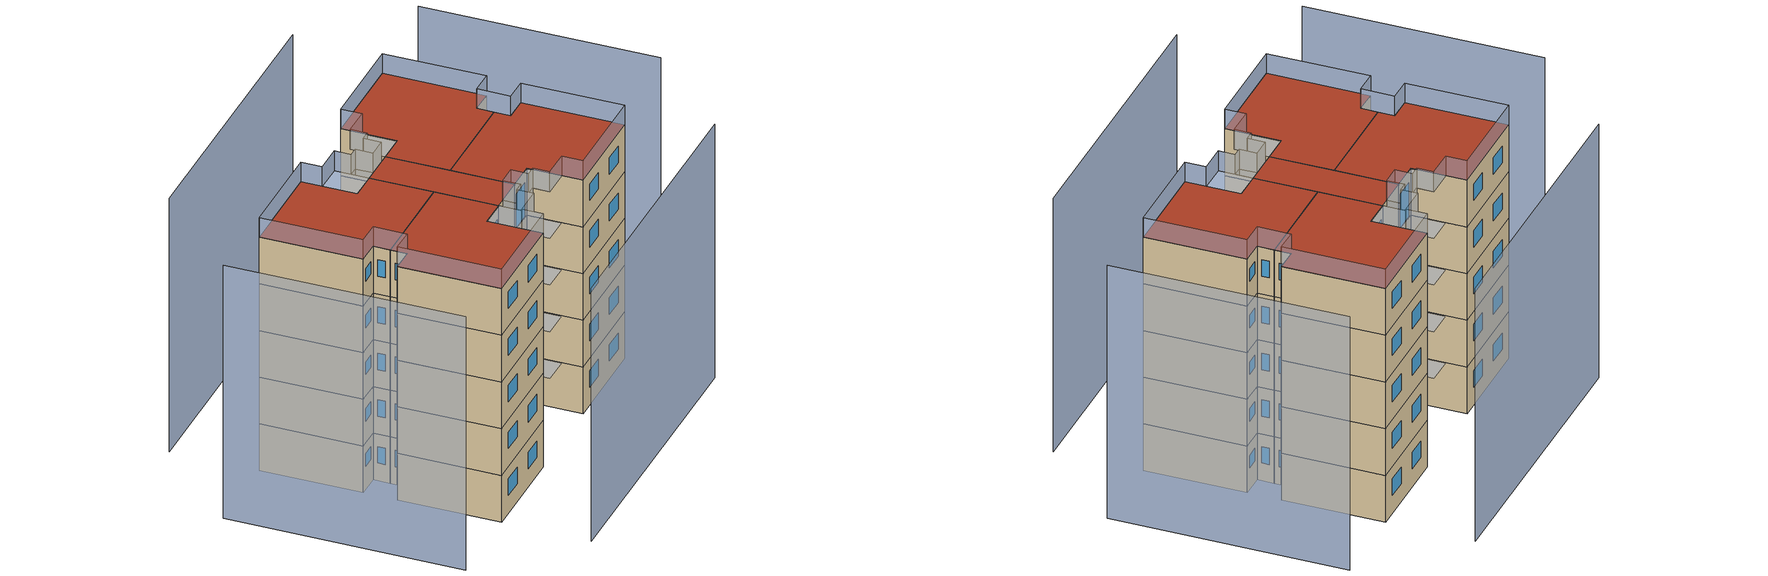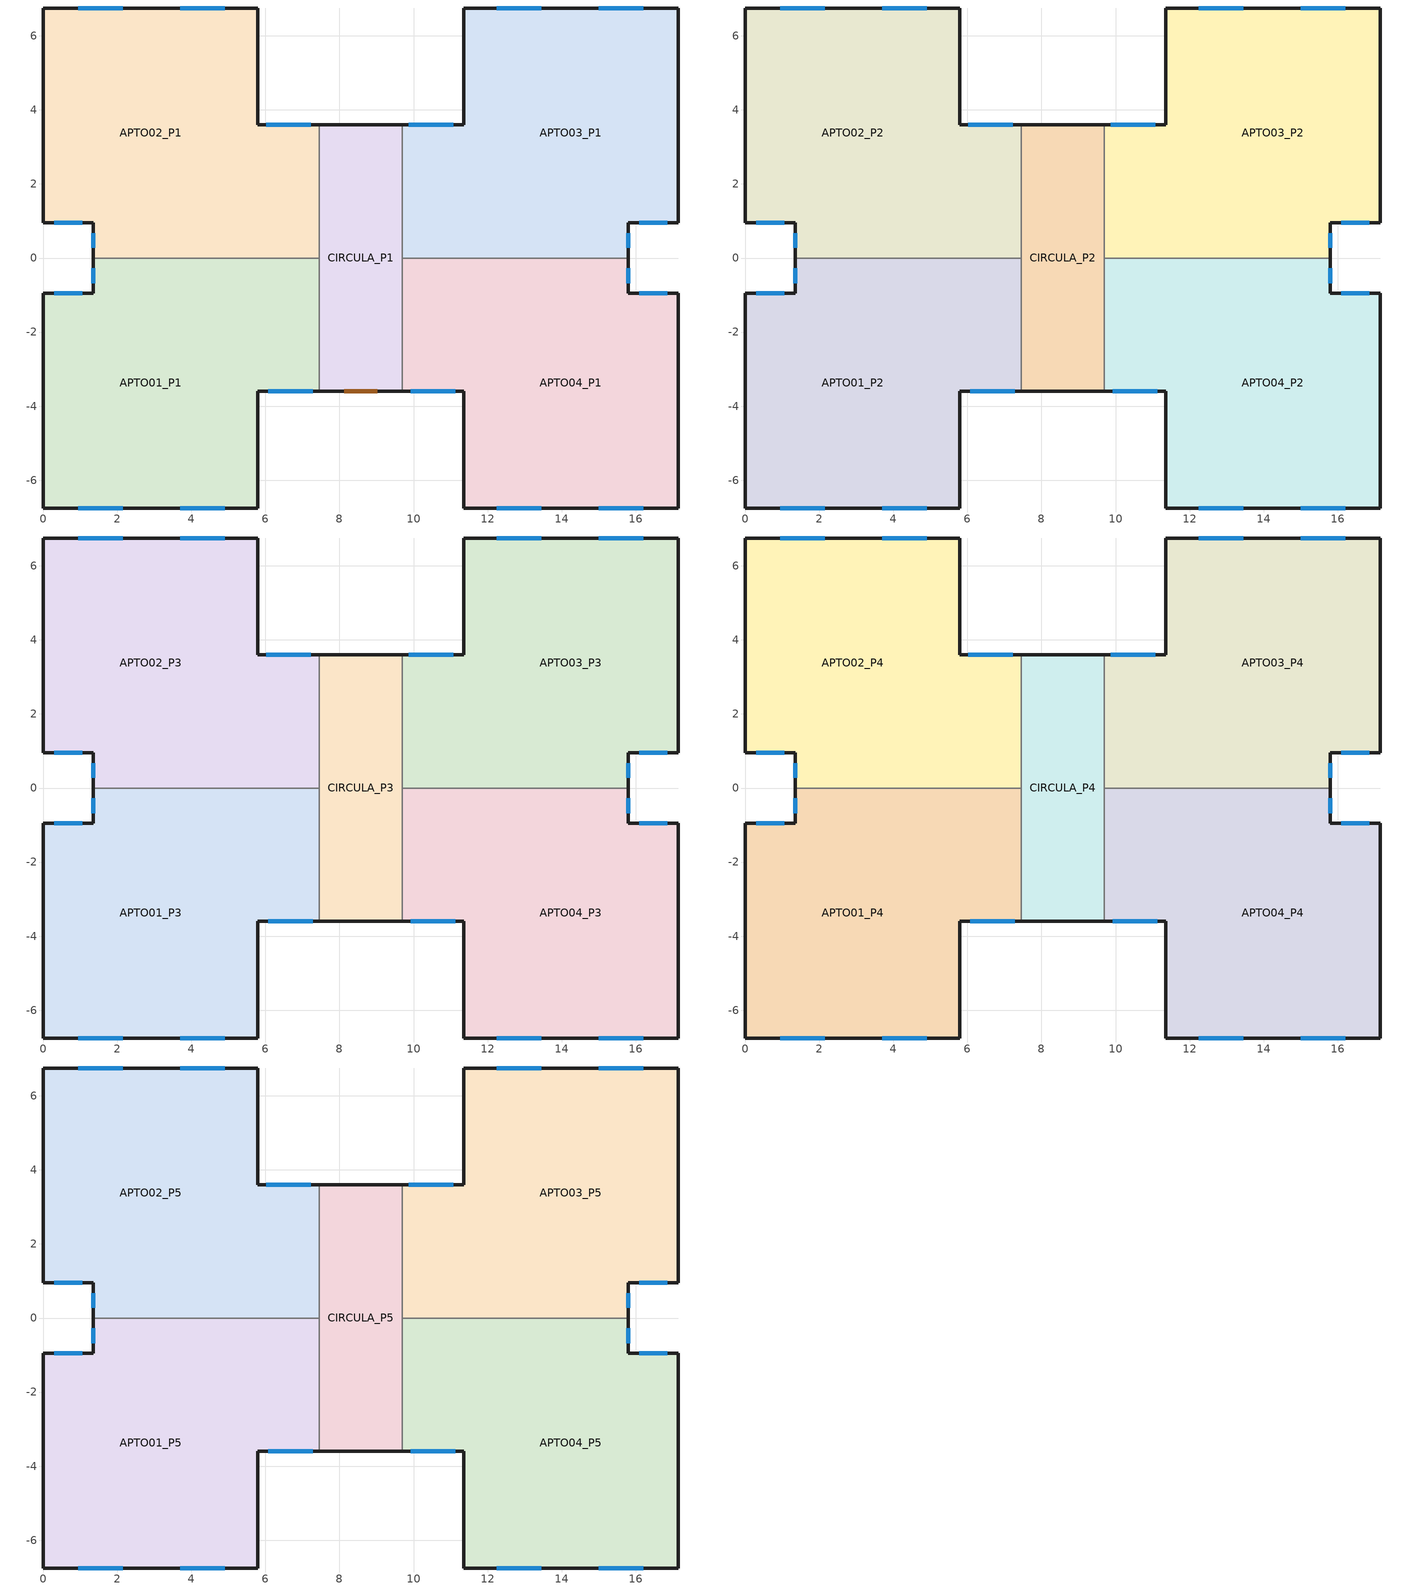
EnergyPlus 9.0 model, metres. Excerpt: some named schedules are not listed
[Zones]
APTO02_P1
 floor ground (Exterior Floor): 5.8,6.75 5.8,3.6 7.45,3.6 7.45,0 1.35,0 1.35,0.95 0,0.95 0,6.75 z0
 wall outside (Exterior Wall West): 0,6.75 0,0.95 / 1.35,0.95 1.35,0 z0:2.85
 wall outside (Exterior Wall South): 0,0.95 1.35,0.95 z0:2.85
 wall outside (Exterior Wall East): 5.8,3.6 5.8,6.75 z0:2.85
 wall outside (Exterior Wall North): 7.45,3.6 5.8,3.6 / 5.8,6.75 0,6.75 z0:2.85
 wall to CIRCULA_P1 (Interior Wall): 7.45,0 7.45,3.6 z0:2.85
 wall to APTO01_P1 (Interior Wall): 1.35,0 7.45,0 z0:2.85
 window (Exterior Window): 2.15,6.75 0.95,6.75 / 4.9,6.75 3.7,6.75 / 1.35,0.68 1.35,0.28 z1.1:2.1; 7.22,3.6 6.03,3.6 z0.05:2.1; 0.3,0.95 1.05,0.95 z1.45:2.2
APTO01_P1
 floor ground (Exterior Floor): 7.45,0 7.45,-3.6 5.8,-3.6 5.8,-6.75 0,-6.75 0,-0.95 1.35,-0.95 1.35,0 z0
 wall outside (Exterior Wall West): 1.35,0 1.35,-0.95 / 0,-0.95 0,-6.75 z0:2.85
 wall outside (Exterior Wall North): 1.35,-0.95 0,-0.95 z0:2.85
 wall outside (Exterior Wall South): 0,-6.75 5.8,-6.75 / 5.8,-3.6 7.45,-3.6 z0:2.85
 wall outside (Exterior Wall East): 5.8,-6.75 5.8,-3.6 z0:2.85
 wall to CIRCULA_P1 (Interior Wall): 7.45,-3.6 7.45,0 z0:2.85
 window (Exterior Window): 0.95,-6.75 2.15,-6.75 / 3.7,-6.75 4.9,-6.75 / 1.35,-0.28 1.35,-0.68 z1.1:2.1; 6.08,-3.6 7.28,-3.6 z0.05:2.1; 1.05,-0.95 0.3,-0.95 z1.35:2.1
APTO03_P1
 floor ground (Exterior Floor): 17.15,6.75 17.15,0.95 15.8,0.95 15.8,0 9.7,0 9.7,3.6 11.35,3.6 11.35,6.75 z0
 wall outside (Exterior Wall North): 11.35,3.6 9.7,3.6 / 17.15,6.75 11.35,6.75 z0:2.85
 wall outside (Exterior Wall West): 11.35,6.75 11.35,3.6 z0:2.85
 wall outside (Exterior Wall East): 17.15,0.95 17.15,6.75 / 15.8,0 15.8,0.95 z0:2.85
 wall outside (Exterior Wall South): 15.8,0.95 17.15,0.95 z0:2.85
 wall to CIRCULA_P1 (Interior Wall): 9.7,3.6 9.7,0 z0:2.85
 wall to APTO04_P1 (Interior Wall): 9.7,0 15.8,0 z0:2.85
 window (Exterior Window): 16.2,6.75 15,6.75 / 13.45,6.75 12.25,6.75 / 15.8,0.28 15.8,0.68 z1.1:2.1; 11.07,3.6 9.88,3.6 z0.05:2.1; 16.1,0.95 16.85,0.95 z1.35:2.1
APTO04_P1
 floor ground (Exterior Floor): 15.8,0 15.8,-0.95 17.15,-0.95 17.15,-6.75 11.35,-6.75 11.35,-3.6 9.7,-3.6 9.7,0 z0
 wall outside (Exterior Wall East): 15.8,-0.95 15.8,0 / 17.15,-6.75 17.15,-0.95 z0:2.85
 wall outside (Exterior Wall North): 17.15,-0.95 15.8,-0.95 z0:2.85
 wall outside (Exterior Wall South): 11.35,-6.75 17.15,-6.75 / 9.7,-3.6 11.35,-3.6 z0:2.85
 wall outside (Exterior Wall West): 11.35,-3.6 11.35,-6.75 z0:2.85
 wall to CIRCULA_P1 (Interior Wall): 9.7,0 9.7,-3.6 z0:2.85
 window (Exterior Window): 15,-6.75 16.2,-6.75 / 12.25,-6.75 13.45,-6.75 / 15.8,-0.68 15.8,-0.28 z1.1:2.1; 9.93,-3.6 11.12,-3.6 z0.05:2.1; 16.85,-0.95 16.1,-0.95 z1.35:2.1
CIRCULA_P1
 floor ground (Exterior Floor): 9.7,3.6 9.7,-3.6 7.45,-3.6 7.45,3.6 z0
 wall outside (Exterior Wall South): 9.7,3.6 7.45,3.6 z0:2.85
 wall outside (Exterior Wall North): 7.45,-3.6 9.7,-3.6 z0:2.85
 door (Exterior Door): 8.12,-3.6 9.03,-3.6 z0:2.1
APTO03_P2
 floor to APTO03_P1 (Interior Floor): 17.15,6.75 17.15,0.95 15.8,0.95 15.8,0 9.7,0 9.7,3.6 11.35,3.6 11.35,6.75 z2.85
 wall outside (Exterior Wall North): 11.35,3.6 9.7,3.6 / 17.15,6.75 11.35,6.75 z2.85:5.7
 wall outside (Exterior Wall West): 11.35,6.75 11.35,3.6 z2.85:5.7
 wall outside (Exterior Wall East): 17.15,0.95 17.15,6.75 / 15.8,0 15.8,0.95 z2.85:5.7
 wall outside (Exterior Wall South): 15.8,0.95 17.15,0.95 z2.85:5.7
 wall to CIRCULA_P2 (Interior Wall): 9.7,3.6 9.7,0 z2.85:5.7
 wall to APTO04_P2 (Interior Wall): 9.7,0 15.8,0 z2.85:5.7
 window (Exterior Window): 11.07,3.6 9.88,3.6 z2.9:4.95; 13.45,6.75 12.25,6.75 / 16.2,6.75 15,6.75 / 15.8,0.28 15.8,0.68 z3.95:4.95; 16.1,0.95 16.85,0.95 z4.2:4.95
APTO04_P2
 floor to APTO04_P1 (Interior Floor): 15.8,0 15.8,-0.95 17.15,-0.95 17.15,-6.75 11.35,-6.75 11.35,-3.6 9.7,-3.6 9.7,0 z2.85
 wall outside (Exterior Wall East): 15.8,-0.95 15.8,0 / 17.15,-6.75 17.15,-0.95 z2.85:5.7
 wall outside (Exterior Wall North): 17.15,-0.95 15.8,-0.95 z2.85:5.7
 wall outside (Exterior Wall South): 11.35,-6.75 17.15,-6.75 / 9.7,-3.6 11.35,-3.6 z2.85:5.7
 wall outside (Exterior Wall West): 11.35,-3.6 11.35,-6.75 z2.85:5.7
 wall to CIRCULA_P2 (Interior Wall): 9.7,0 9.7,-3.6 z2.85:5.7
 window (Exterior Window): 9.93,-3.6 11.12,-3.6 z2.9:4.95; 12.25,-6.75 13.45,-6.75 / 15,-6.75 16.2,-6.75 / 15.8,-0.68 15.8,-0.28 z3.95:4.95; 16.85,-0.95 16.1,-0.95 z4.2:4.95
APTO02_P2
 floor to APTO02_P1 (Interior Floor): 5.8,6.75 5.8,3.6 7.45,3.6 7.45,0 1.35,0 1.35,0.95 0,0.95 0,6.75 z2.85
 wall outside (Exterior Wall North): 5.8,6.75 0,6.75 / 7.45,3.6 5.8,3.6 z2.85:5.7
 wall outside (Exterior Wall West): 1.35,0.95 1.35,0 / 0,6.75 0,0.95 z2.85:5.7
 wall outside (Exterior Wall East): 5.8,3.6 5.8,6.75 z2.85:5.7
 wall outside (Exterior Wall South): 0,0.95 1.35,0.95 z2.85:5.7
 wall to APTO01_P2 (Interior Wall): 1.35,0 7.45,0 z2.85:5.7
 wall to CIRCULA_P2 (Interior Wall): 7.45,0 7.45,3.6 z2.85:5.7
 window (Exterior Window): 7.22,3.6 6.03,3.6 z2.9:4.95; 4.9,6.75 3.7,6.75 / 2.15,6.75 0.95,6.75 / 1.35,0.68 1.35,0.28 z3.95:4.95; 0.3,0.95 1.05,0.95 z4.2:4.95
CIRCULA_P2
 floor to CIRCULA_P1 (Interior Floor): 9.7,3.6 9.7,-3.6 7.45,-3.6 7.45,3.6 z2.85
 wall outside (Exterior Wall North): 7.45,-3.6 9.7,-3.6 z2.85:5.7
 wall outside (Exterior Wall South): 9.7,3.6 7.45,3.6 z2.85:5.7
 wall to APTO01_P2 (Interior Wall): 7.45,0 7.45,-3.6 z2.85:5.7
APTO01_P2
 floor to APTO01_P1 (Interior Floor): 7.45,0 7.45,-3.6 5.8,-3.6 5.8,-6.75 0,-6.75 0,-0.95 1.35,-0.95 1.35,0 z2.85
 wall outside (Exterior Wall South): 5.8,-3.6 7.45,-3.6 / 0,-6.75 5.8,-6.75 z2.85:5.7
 wall outside (Exterior Wall North): 1.35,-0.95 0,-0.95 z2.85:5.7
 wall outside (Exterior Wall West): 0,-0.95 0,-6.75 / 1.35,0 1.35,-0.95 z2.85:5.7
 wall outside (Exterior Wall East): 5.8,-6.75 5.8,-3.6 z2.85:5.7
 window (Exterior Window): 6.08,-3.6 7.28,-3.6 z2.9:4.95; 3.7,-6.75 4.9,-6.75 / 0.95,-6.75 2.15,-6.75 / 1.35,-0.28 1.35,-0.68 z3.95:4.95; 1.05,-0.95 0.3,-0.95 z4.2:4.95
CIRCULA_P3
 floor to CIRCULA_P2 (Interior Floor): 9.7,3.6 9.7,-3.6 7.45,-3.6 7.45,3.6 z5.7
 wall outside (Exterior Wall North): 7.45,-3.6 9.7,-3.6 z5.7:8.55
 wall outside (Exterior Wall South): 9.7,3.6 7.45,3.6 z5.7:8.55
 wall to APTO03_P3 (Interior Wall): 9.7,0 9.7,3.6 z5.7:8.55
 wall to APTO01_P3 (Interior Wall): 7.45,0 7.45,-3.6 z5.7:8.55
 wall to APTO02_P3 (Interior Wall): 7.45,3.6 7.45,0 z5.7:8.55
 wall to APTO04_P3 (Interior Wall): 9.7,-3.6 9.7,0 z5.7:8.55
APTO03_P3
 floor to APTO03_P2 (Interior Floor): 17.15,6.75 17.15,0.95 15.8,0.95 15.8,0 9.7,0 9.7,3.6 11.35,3.6 11.35,6.75 z5.7
 wall outside (Exterior Wall North): 11.35,3.6 9.7,3.6 / 17.15,6.75 11.35,6.75 z5.7:8.55
 wall outside (Exterior Wall West): 11.35,6.75 11.35,3.6 z5.7:8.55
 wall outside (Exterior Wall East): 17.15,0.95 17.15,6.75 / 15.8,0 15.8,0.95 z5.7:8.55
 wall outside (Exterior Wall South): 15.8,0.95 17.15,0.95 z5.7:8.55
 wall to APTO04_P3 (Interior Wall): 9.7,0 15.8,0 z5.7:8.55
 window (Exterior Window): 11.07,3.6 9.88,3.6 z5.75:7.8; 13.45,6.75 12.25,6.75 / 16.2,6.75 15,6.75 / 15.8,0.28 15.8,0.68 z6.8:7.8; 16.1,0.95 16.85,0.95 z7.05:7.8
APTO01_P3
 floor to APTO01_P2 (Interior Floor): 7.45,0 7.45,-3.6 5.8,-3.6 5.8,-6.75 0,-6.75 0,-0.95 1.35,-0.95 1.35,0 z5.7
 wall outside (Exterior Wall South): 5.8,-3.6 7.45,-3.6 / 0,-6.75 5.8,-6.75 z5.7:8.55
 wall outside (Exterior Wall North): 1.35,-0.95 0,-0.95 z5.7:8.55
 wall outside (Exterior Wall West): 0,-0.95 0,-6.75 / 1.35,0 1.35,-0.95 z5.7:8.55
 wall outside (Exterior Wall East): 5.8,-6.75 5.8,-3.6 z5.7:8.55
 wall to APTO02_P3 (Interior Wall): 7.45,0 1.35,0 z5.7:8.55
 window (Exterior Window): 6.08,-3.6 7.28,-3.6 z5.75:7.8; 3.7,-6.75 4.9,-6.75 / 0.95,-6.75 2.15,-6.75 / 1.35,-0.28 1.35,-0.68 z6.8:7.8; 1.05,-0.95 0.3,-0.95 z7.05:7.8
APTO04_P3
 floor to APTO04_P2 (Interior Floor): 15.8,0 15.8,-0.95 17.15,-0.95 17.15,-6.75 11.35,-6.75 11.35,-3.6 9.7,-3.6 9.7,0 z5.7
 wall outside (Exterior Wall East): 15.8,-0.95 15.8,0 / 17.15,-6.75 17.15,-0.95 z5.7:8.55
 wall outside (Exterior Wall North): 17.15,-0.95 15.8,-0.95 z5.7:8.55
 wall outside (Exterior Wall South): 11.35,-6.75 17.15,-6.75 / 9.7,-3.6 11.35,-3.6 z5.7:8.55
 wall outside (Exterior Wall West): 11.35,-3.6 11.35,-6.75 z5.7:8.55
 window (Exterior Window): 9.93,-3.6 11.12,-3.6 z5.75:7.8; 12.25,-6.75 13.45,-6.75 / 15,-6.75 16.2,-6.75 / 15.8,-0.68 15.8,-0.28 z6.8:7.8; 16.85,-0.95 16.1,-0.95 z7.05:7.8
APTO02_P3
 floor to APTO02_P2 (Interior Floor): 5.8,6.75 5.8,3.6 7.45,3.6 7.45,0 1.35,0 1.35,0.95 0,0.95 0,6.75 z5.7
 wall outside (Exterior Wall North): 5.8,6.75 0,6.75 / 7.45,3.6 5.8,3.6 z5.7:8.55
 wall outside (Exterior Wall West): 1.35,0.95 1.35,0 / 0,6.75 0,0.95 z5.7:8.55
 wall outside (Exterior Wall East): 5.8,3.6 5.8,6.75 z5.7:8.55
 wall outside (Exterior Wall South): 0,0.95 1.35,0.95 z5.7:8.55
 window (Exterior Window): 7.22,3.6 6.03,3.6 z5.75:7.8; 4.9,6.75 3.7,6.75 / 2.15,6.75 0.95,6.75 / 1.35,0.68 1.35,0.28 z6.8:7.8; 0.3,0.95 1.05,0.95 z7.05:7.8
APTO02_P4
 floor to APTO02_P3 (Interior Floor): 5.8,6.75 5.8,3.6 7.45,3.6 7.45,0 1.35,0 1.35,0.95 0,0.95 0,6.75 z8.55
 wall outside (Exterior Wall North): 5.8,6.75 0,6.75 / 7.45,3.6 5.8,3.6 z8.55:11.4
 wall outside (Exterior Wall East): 1.35,0.95 1.35,0 / 5.8,3.6 5.8,6.75 / 0,6.75 0,0.95 z8.55:11.4
 wall outside (Exterior Wall South): 0,0.95 1.35,0.95 z8.55:11.4
 wall to APTO01_P4 (Interior Wall): 1.35,0 7.45,0 z8.55:11.4
 wall to CIRCULA_P4 (Interior Wall): 7.45,0 7.45,3.6 z8.55:11.4
 window (Exterior Window): 7.22,3.6 6.03,3.6 z8.6:10.65; 4.9,6.75 3.7,6.75 / 2.15,6.75 0.95,6.75 / 1.35,0.68 1.35,0.28 z9.65:10.65; 0.3,0.95 1.05,0.95 z9.9:10.65
CIRCULA_P4
 floor to CIRCULA_P3 (Interior Floor): 9.7,3.6 9.7,-3.6 7.45,-3.6 7.45,3.6 z8.55
 wall outside (Exterior Wall North): 7.45,-3.6 9.7,-3.6 z8.55:11.4
 wall outside (Exterior Wall South): 9.7,3.6 7.45,3.6 z8.55:11.4
 wall to APTO03_P4 (Interior Wall): 9.7,0 9.7,3.6 z8.55:11.4
 wall to APTO01_P4 (Interior Wall): 7.45,0 7.45,-3.6 z8.55:11.4
 wall to APTO04_P4 (Interior Wall): 9.7,-3.6 9.7,0 z8.55:11.4
APTO03_P4
 floor to APTO03_P3 (Interior Floor): 17.15,6.75 17.15,0.95 15.8,0.95 15.8,0 9.7,0 9.7,3.6 11.35,3.6 11.35,6.75 z8.55
 wall outside (Exterior Wall North): 11.35,3.6 9.7,3.6 / 17.15,6.75 11.35,6.75 z8.55:11.4
 wall outside (Exterior Wall West): 11.35,6.75 11.35,3.6 z8.55:11.4
 wall outside (Exterior Wall East): 17.15,0.95 17.15,6.75 / 15.8,0 15.8,0.95 z8.55:11.4
 wall outside (Exterior Wall South): 15.8,0.95 17.15,0.95 z8.55:11.4
 wall to APTO04_P4 (Interior Wall): 9.7,0 15.8,0 z8.55:11.4
 window (Exterior Window): 11.07,3.6 9.88,3.6 z8.6:10.65; 13.45,6.75 12.25,6.75 / 16.2,6.75 15,6.75 / 15.8,0.28 15.8,0.68 z9.65:10.65; 16.1,0.95 16.85,0.95 z9.9:10.65
APTO01_P4
 floor to APTO01_P3 (Interior Floor): 7.45,0 7.45,-3.6 5.8,-3.6 5.8,-6.75 0,-6.75 0,-0.95 1.35,-0.95 1.35,0 z8.55
 wall outside (Exterior Wall South): 5.8,-3.6 7.45,-3.6 / 0,-6.75 5.8,-6.75 z8.55:11.4
 wall outside (Exterior Wall North): 1.35,-0.95 0,-0.95 z8.55:11.4
 wall outside (Exterior Wall West): 0,-0.95 0,-6.75 / 1.35,0 1.35,-0.95 z8.55:11.4
 wall outside (Exterior Wall East): 5.8,-6.75 5.8,-3.6 z8.55:11.4
 window (Exterior Window): 6.08,-3.6 7.28,-3.6 z8.6:10.65; 3.7,-6.75 4.9,-6.75 / 0.95,-6.75 2.15,-6.75 / 1.35,-0.28 1.35,-0.68 z9.65:10.65; 1.05,-0.95 0.3,-0.95 z9.9:10.65
APTO04_P4
 floor to APTO04_P3 (Interior Floor): 15.8,0 15.8,-0.95 17.15,-0.95 17.15,-6.75 11.35,-6.75 11.35,-3.6 9.7,-3.6 9.7,0 z8.55
 wall outside (Exterior Wall East): 15.8,-0.95 15.8,0 / 17.15,-6.75 17.15,-0.95 z8.55:11.4
 wall outside (Exterior Wall North): 17.15,-0.95 15.8,-0.95 z8.55:11.4
 wall outside (Exterior Wall South): 11.35,-6.75 17.15,-6.75 / 9.7,-3.6 11.35,-3.6 z8.55:11.4
 wall outside (Exterior Wall West): 11.35,-3.6 11.35,-6.75 z8.55:11.4
 window (Exterior Window): 9.93,-3.6 11.12,-3.6 z8.6:10.65; 12.25,-6.75 13.45,-6.75 / 15,-6.75 16.2,-6.75 z9.65:10.65; 15.8,-0.68 15.8,-0.28 z9.66:10.66; 16.85,-0.95 16.1,-0.95 z9.9:10.65
APTO03_P5
 floor to APTO03_P4 (Interior Floor): 17.15,6.75 17.15,0.95 15.8,0.95 15.8,0 9.7,0 9.7,3.6 11.35,3.6 11.35,6.75 z11.4
 wall outside (Exterior Wall North): 11.35,3.6 9.7,3.6 / 17.15,6.75 11.35,6.75 z11.4:14.25
 wall outside (Exterior Wall West): 11.35,6.75 11.35,3.6 z11.4:14.25
 wall outside (Exterior Wall East): 17.15,0.95 17.15,6.75 / 15.8,0 15.8,0.95 z11.4:14.25
 wall outside (Exterior Wall South): 15.8,0.95 17.15,0.95 z11.4:14.25
 wall to CIRCULA_P5 (Interior Wall): 9.7,3.6 9.7,0 z11.4:14.25
 wall to APTO04_P5 (Interior Wall): 9.7,0 15.8,0 z11.4:14.25
 window (Exterior Window): 11.07,3.6 9.88,3.6 z11.45:13.5; 13.45,6.75 12.25,6.75 / 16.2,6.75 15,6.75 / 15.8,0.28 15.8,0.68 z12.5:13.5; 16.1,0.95 16.85,0.95 z12.75:13.5
 roof outside (Exterior Roof): 11.35,6.75 11.35,3.6 9.7,3.6 9.7,0 15.8,0 15.8,0.95 17.15,0.95 17.15,6.75 z14.25
APTO04_P5
 floor to APTO04_P4 (Interior Floor): 15.8,0 15.8,-0.95 17.15,-0.95 17.15,-6.75 11.35,-6.75 11.35,-3.6 9.7,-3.6 9.7,0 z11.4
 wall outside (Exterior Wall East): 15.8,-0.95 15.8,0 / 17.15,-6.75 17.15,-0.95 z11.4:14.25
 wall outside (Exterior Wall North): 17.15,-0.95 15.8,-0.95 z11.4:14.25
 wall outside (Exterior Wall South): 11.35,-6.75 17.15,-6.75 / 9.7,-3.6 11.35,-3.6 z11.4:14.25
 wall outside (Exterior Wall West): 11.35,-3.6 11.35,-6.75 z11.4:14.25
 wall to CIRCULA_P5 (Interior Wall): 9.7,0 9.7,-3.6 z11.4:14.25
 window (Exterior Window): 9.93,-3.6 11.12,-3.6 z11.45:13.5; 12.25,-6.75 13.45,-6.75 / 15,-6.75 16.2,-6.75 / 15.8,-0.68 15.8,-0.28 z12.5:13.5; 16.85,-0.95 16.1,-0.95 z12.75:13.5
 roof outside (Exterior Roof): 9.7,0 9.7,-3.6 11.35,-3.6 11.35,-6.75 17.15,-6.75 17.15,-0.95 15.8,-0.95 15.8,0 z14.25
APTO02_P5
 floor to APTO02_P4 (Interior Floor): 5.8,6.75 5.8,3.6 7.45,3.6 7.45,0 1.35,0 1.35,0.95 0,0.95 0,6.75 z11.4
 wall outside (Exterior Wall North): 5.8,6.75 0,6.75 / 7.45,3.6 5.8,3.6 z11.4:14.25
 wall outside (Exterior Wall West): 1.35,0.95 1.35,0 / 0,6.75 0,0.95 z11.4:14.25
 wall outside (Exterior Wall East): 5.8,3.6 5.8,6.75 z11.4:14.25
 wall outside (Exterior Wall South): 0,0.95 1.35,0.95 z11.4:14.25
 wall to APTO01_P5 (Interior Wall): 1.35,0 7.45,0 z11.4:14.25
 wall to CIRCULA_P5 (Interior Wall): 7.45,0 7.45,3.6 z11.4:14.25
 window (Exterior Window): 7.22,3.6 6.03,3.6 z11.45:13.5; 4.9,6.75 3.7,6.75 / 2.15,6.75 0.95,6.75 / 1.35,0.68 1.35,0.28 z12.5:13.5; 0.3,0.95 1.05,0.95 z12.75:13.5
 roof outside (Exterior Roof): 0,6.75 0,0.95 1.35,0.95 1.35,0 7.45,0 7.45,3.6 5.8,3.6 5.8,6.75 z14.25
CIRCULA_P5
 floor to CIRCULA_P4 (Interior Floor): 9.7,3.6 9.7,-3.6 7.45,-3.6 7.45,3.6 z11.4
 wall outside (Exterior Wall North): 7.45,-3.6 9.7,-3.6 z11.4:14.25
 wall outside (Exterior Wall South): 9.7,3.6 7.45,3.6 z11.4:14.25
 wall to APTO01_P5 (Interior Wall): 7.45,0 7.45,-3.6 z11.4:14.25
 roof outside (Exterior Roof): 7.45,3.6 7.45,-3.6 9.7,-3.6 9.7,3.6 z14.25
APTO01_P5
 floor to APTO01_P4 (Interior Floor): 7.45,0 7.45,-3.6 5.8,-3.6 5.8,-6.75 0,-6.75 0,-0.95 1.35,-0.95 1.35,0 z11.4
 wall outside (Exterior Wall South): 5.8,-3.6 7.45,-3.6 / 0,-6.75 5.8,-6.75 z11.4:14.25
 wall outside (Exterior Wall North): 1.35,-0.95 0,-0.95 z11.4:14.25
 wall outside (Exterior Wall West): 0,-0.95 0,-6.75 / 1.35,0 1.35,-0.95 z11.4:14.25
 wall outside (Exterior Wall East): 5.8,-6.75 5.8,-3.6 z11.4:14.25
 window (Exterior Window): 6.08,-3.6 7.28,-3.6 z11.45:13.5; 3.7,-6.75 4.9,-6.75 / 0.95,-6.75 2.15,-6.75 / 1.35,-0.28 1.35,-0.68 z12.5:13.5; 1.05,-0.95 0.3,-0.95 z12.75:13.5
 roof outside (Exterior Roof): 0,-0.95 0,-6.75 5.8,-6.75 5.8,-3.6 7.45,-3.6 7.45,0 1.35,0 1.35,-0.95 z14.25
shading: 7.45,-4.6 8,-4.6 / 8,-4.6 8,-3.6 / 9.15,-3.6 9.15,-4.6 / 9.15,-4.6 9.7,-4.6 / 9.7,-4.6 9.7,-3.6 / 9.7,4.6 9.15,4.6 / 9.15,4.6 9.15,3.6 / 8,3.6 8,4.6 / 8,4.6 7.45,4.6 z0:14.25; 17.15,6.75 11.35,6.75 / 11.35,6.75 11.35,5.55 / 11.35,5.55 9.7,5.55 / 9.7,5.55 9.7,4.6 / 9.7,4.6 9.15,4.6 / 9.15,4.6 9.15,3.6 / 9.15,3.6 8,3.6 / 8,3.6 8,4.6 / 8,4.6 7.45,4.6 / 7.45,4.6 7.45,5.55 / 7.45,5.55 5.8,5.55 / 5.8,5.55 5.8,6.75 / 5.8,6.75 0,6.75 / 0,6.75 0,0.95 / 0,6.75 0,0.95 / 0,0.95 1.35,0.95 / 0,0.95 1.35,0.95 / 1.35,0.95 1.35,-0.95 / 1.35,0.95 1.35,-0.95 / 1.35,-0.95 0,-0.95 / 1.35,-0.95 0,-0.95 / 0,-0.95 0,-6.75 / 0,-0.95 0,-6.75 / 0,-6.75 5.8,-6.75 / 5.8,-6.75 5.8,-5.55 / 5.8,-5.55 7.45,-5.55 / 7.45,-5.55 7.45,-4.6 / 7.45,-4.6 8,-4.6 / 8,-4.6 8,-3.6 / 8,-3.6 9.15,-3.6 / 9.15,-3.6 9.15,-4.6 / 9.15,-4.6 9.7,-4.6 / 9.7,-4.6 9.7,-5.55 / 9.7,-5.55 11.35,-5.55 / 11.35,-5.55 11.35,-6.75 / 11.35,-6.75 17.15,-6.75 / 17.15,-6.75 17.15,-0.95 / 17.15,-0.95 15.8,-0.95 / 15.8,-0.95 15.8,0.95 / 15.8,0.95 17.15,0.95 / 17.15,0.95 17.15,6.75 z14.25:15.45; 17.15,-11.75 0,-11.75 / 22.15,6.75 22.15,-6.75 / -5,-6.75 -5,6.75 / 0,11.75 17.15,11.75 z0:15.45; 5.8,-3.6 5.8,-5.55 7.45,-5.55 7.45,-3.6 z2.85; 5.8,-3.6 5.8,-5.55 7.45,-5.55 7.45,-3.6 z5.7; 5.8,-3.6 5.8,-5.55 7.45,-5.55 7.45,-3.6 z8.55; 5.8,-3.6 5.8,-5.55 7.45,-5.55 7.45,-3.6 z11.4; 5.8,-3.6 5.8,-5.55 7.45,-5.55 7.45,-3.6 z14.25; 9.7,-3.6 9.7,-5.55 11.35,-5.55 11.35,-3.6 z5.7; 9.7,-3.6 9.7,-5.55 11.35,-5.55 11.35,-3.6 z14.25; 9.7,-3.6 9.7,-5.55 11.35,-5.55 11.35,-3.6 z11.4; 9.7,-3.6 9.7,-5.55 11.35,-5.55 11.35,-3.6 z8.55; 9.7,-3.6 9.7,-5.55 11.35,-5.55 11.35,-3.6 z2.85; 9.7,5.55 9.7,3.6 11.35,3.6 11.35,5.55 z14.25; 9.7,5.55 9.7,3.6 11.35,3.6 11.35,5.55 z8.55; 9.7,5.55 9.7,3.6 11.35,3.6 11.35,5.55 z5.7; 9.7,5.55 9.7,3.6 11.35,3.6 11.35,5.55 z2.85; 5.8,5.55 5.8,3.6 7.45,3.6 7.45,5.55 z2.85; 5.8,5.55 5.8,3.6 7.45,3.6 7.45,5.55 z11.4; 5.8,5.55 5.8,3.6 7.45,3.6 7.45,5.55 z14.25; 9.7,5.55 9.7,3.6 11.35,3.6 11.35,5.55 z11.4; 5.8,5.55 5.8,3.6 7.45,3.6 7.45,5.55 z8.55; 5.8,5.55 5.8,3.6 7.45,3.6 7.45,5.55 z5.7
[Building]
ElisRegina: North Axis {deg}=358.956; Terrain=City; Loads Convergence Tolerance Value=0.4; Temperature Convergence Tolerance Value {deltaC}=0.4; Solar Distribution=FullExterior; Maximum Number of Warmup Days=25
[Site:Location]
PassoFundo_RS: Latitude {deg}=-28.26; Longitude {deg}=-52.4; Time Zone {hr}=-3; Elevation {m}=686
[SizingPeriod:DesignDay] Dry-Bulb Temperature Range Modifier Type=DefaultMultipliers; Humidity Condition Type=DewPoint; Barometric Pressure {Pa}=100034; Rain Indicator=No; Snow Indicator=No; Daylight Saving Time Indicator=No; Solar Model Indicator=ASHRAEClearSky
Name | Month | Day of Month | Day Type | Maximum Dry-Bulb Temperature {C} | Daily Dry-Bulb Temperature Range {deltaC} | Wetbulb or DewPoint at Maximum Dry-Bulb {C} | Wind Speed {m/s} | Wind Direction {deg} | Sky Clearness
PassoFundo_inverno_DB | 6 | 5 | WinterDesignDay | 21.8 | 7.2 | 16.8 | 6.9 | 45 | 0
PassoFundo_verao_DB | 1 | 10 | SummerDesignDay | 36.1 | 8.7 | 25.5 | 8.3 | 90 | 1
[Site:GroundTemperature:BuildingSurface]
23.2, 23.3, 23.3, 22.5, 21.6, 20.7, 20.5, 21.2, 21.4, 22.2, 23.1, 23.3
[Material]
Name | Roughness | Thickness {m} | Conductivity {W/m-K} | Density {kg/m3} | Specific Heat {J/kg-K} | Thermal Absorptance | Solar Absorptance | Visible Absorptance
Argamassa piso | Smooth | 0.02 | 1.15 | 1800 | 1000 | 0.85 | 0.3 | 0.3
Fibercement tile | Smooth | 0.006 | 0.65 | 1700 | 840 | 0.9 | 0.65 | 0.6
Ext mortar | Smooth | 0.025 | 1.15 | 1800 | 1000 | 0.9 | 0.58 | 0.2
Revestimento Ceramico 10mm | MediumSmooth | 0.01 | 1.3 | 2300 | 965 | 0.9 | 0.2 | 0.2
Ceramica equiv interna | MediumSmooth | 0.18 | 0.9 | 785 | 920
Argamassa reb int | Smooth | 0.015 | 1.15 | 1800 | 1000 | 0.9 | 0.2 | 0.2
Concreto laje | MediumRough | 0.1 | 1.75 | 2200 | 1000
Porta exterior | Smooth | 0.05 | 0.2 | 850 | 2300 | 0.9 | 0.2 | 0.2
Placa cimenticia | MediumRough | 0.01 | 0.95 | 2200 | 840 | 0.9 | 0.58 | 0.2
Rockwool_north | MediumRough | 0.12 | 0.045 | 200 | 750 | 0.9 | 0.2 | 0.2
Rockwool_south | MediumRough | 0.11 | 0.045 | 200 | 750 | 0.9 | 0.2 | 0.2
Rockwool_west; Rockwool_roof | MediumRough | 0.15 | 0.045 | 200 | 750 | 0.9 | 0.2 | 0.2
Rockwool_east | MediumRough | 0.13 | 0.045 | 200 | 750 | 0.9 | 0.2 | 0.2
[Material:AirGap]
AR_5cm_DESC: Thermal Resistance {m2-K/W}=0.21
[WindowMaterial:Glazing]
Clear 3mm: Optical Data Type=SpectralAverage; Thickness {m}=0.009; Solar Transmittance at Normal Incidence=0.837; Front Side Solar Reflectance at Normal Incidence=0.075; Back Side Solar Reflectance at Normal Incidence=0.075; Visible Transmittance at Normal Incidence=0.898; Front Side Visible Reflectance at Normal Incidence=0.081; Back Side Visible Reflectance at Normal Incidence=0.081; Infrared Transmittance at Normal Incidence=0; Front Side Infrared Hemispherical Emissivity=0.84; Back Side Infrared Hemispherical Emissivity=0.84; Conductivity {W/m-K}=0.9
[Construction]
Exterior Floor: Revestimento Ceramico 10mm, Argamassa piso, Concreto laje
Interior Wall: Argamassa reb int, Ceramica equiv interna, Argamassa reb int
Exterior Roof: Fibercement tile, AR_5cm_DESC, Rockwool_roof, Concreto laje, Argamassa reb int
Exterior Window: Clear 3mm
Exterior Door: Porta exterior
Interior Floor: Revestimento Ceramico 10mm, Argamassa piso, Concreto laje, Argamassa reb int
Exterior Wall North: Ext mortar, Placa cimenticia, Rockwool_north, Ceramica equiv interna, Argamassa reb int
Exterior Wall South: Ext mortar, Placa cimenticia, Rockwool_south, Ceramica equiv interna, Argamassa reb int
Exterior Wall West: Ext mortar, Placa cimenticia, Rockwool_west, Ceramica equiv interna, Argamassa reb int
Exterior Wall East: Ext mortar, Placa cimenticia, Rockwool_east, Ceramica equiv interna, Argamassa reb int
[Zone] Multiplier=1
APTO02_P1; APTO01_P1; APTO03_P1; APTO04_P1; CIRCULA_P1; APTO03_P2; APTO04_P2; APTO02_P2; CIRCULA_P2; APTO01_P2; CIRCULA_P3; APTO03_P3; APTO01_P3; APTO04_P3; APTO02_P3; APTO02_P4; CIRCULA_P4; APTO03_P4; APTO01_P4; APTO04_P4; APTO03_P5; APTO04_P5; APTO02_P5; CIRCULA_P5; APTO01_P5
[InternalMass] Construction=Interior Wall; Surface Area {m2}=32.8
Name | Zone
Massa Termica Ap1p1 | APTO01_P1
Massa Termica Ap2p1 | APTO02_P1
Massa Termica Ap3p1 | APTO03_P1
Massa Termica Ap4p1 | APTO04_P1
Massa Termica Ap1p2 | APTO01_P2
Massa Termica Ap2p2 | APTO02_P2
Massa Termica Ap3p2 | APTO03_P2
Massa Termica Ap4p2 | APTO04_P2
Massa Termica Ap1p3 | APTO01_P3
Massa Termica Ap2p3 | APTO02_P3
Massa Termica Ap3p3 | APTO03_P3
Massa Termica Ap4p3 | APTO04_P3
Massa Termica Ap1p4 | APTO01_P4
Massa Termica Ap2p4 | APTO02_P4
Massa Termica Ap3p4 | APTO03_P4
Massa Termica Ap4p4 | APTO04_P4
Massa Termica Ap1p5 | APTO01_P5
Massa Termica Ap2p5 | APTO02_P5
Massa Termica Ap3p5 | APTO03_P5
Massa Termica Ap4p5 | APTO04_P5
[HVACTemplate:Thermostat]
Thermostat: Constant Heating Setpoint {C}=21; Constant Cooling Setpoint {C}=23
[HVACTemplate:Zone:IdealLoadsAirSystem] Template Thermostat=Thermostat; System Availability Schedule=TLB Occupation Schedule; Maximum Heating Supply Air Temperature {C}=30; Minimum Cooling Supply Air Temperature {C}=13; Maximum Heating Supply Air Humidity Ratio {kgWater/kgDryAir}=0.0156; Minimum Cooling Supply Air Humidity Ratio {kgWater/kgDryAir}=0.0077; Heating Limit=NoLimit; Cooling Limit=NoLimit; Dehumidification Control Type=ConstantSensibleHeatRatio; Cooling Sensible Heat Ratio=0.7; Dehumidification Setpoint {percent}=60; Humidification Control Type=None; Humidification Setpoint {percent}=30; Outdoor Air Method=None; Demand Controlled Ventilation Type=None; Outdoor Air Economizer Type=NoEconomizer; Heat Recovery Type=None; Sensible Heat Recovery Effectiveness=0.7; Latent Heat Recovery Effectiveness=0.65
Name | Outdoor Air Flow Rate per Person {m3/s}
APTO01_P1 | 0.0075
APTO01_P2; APTO01_P3; APTO01_P4; APTO01_P5; APTO02_P1; APTO02_P2; APTO02_P3; APTO02_P4; APTO02_P5; APTO03_P1; APTO03_P2; APTO03_P3; APTO03_P4; APTO03_P5; APTO04_P1; APTO04_P2; APTO04_P3; APTO04_P4; APTO04_P5 | 0.00944
[Schedule:Compact]
TLB Occupation Schedule: Through: 12/31, For: AllDays, Until: 08:00, 1, Until: 14:00, 0, Until: 18:00, .5, Until: 24:00, 1
[AirflowNetwork:SimulationControl]
INI-R: AirflowNetwork Control=MultizoneWithoutDistribution; Wind Pressure Coefficient Type=SurfaceAverageCalculation; Height Selection for Local Wind Pressure Calculation=OpeningHeight; Building Type=LowRise; Maximum Number of Iterations=500; Initialization Type=LinearInitializationMethod; Relative Airflow Convergence Tolerance=0.0001; Absolute Airflow Convergence Tolerance {kg/s}=0.000001; Convergence Acceleration Limit=-.5; Azimuth Angle of Long Axis of Building {deg}=0; Ratio of Building Width Along Short Axis to Width Along Long Axis=0.78
[AirflowNetwork:MultiZone:Zone] Ventilation Control Mode=Temperature; Ventilation Control Zone Temperature Setpoint Schedule=VN_19; Minimum Venting Open Factor=0.45; Indoor and Outdoor Temperature Difference Lower Limit For Maximum Venting Open Factor {deltaC}=0; Indoor and Outdoor Temperature Difference Upper Limit for Minimum Venting Open Factor {deltaC}=5; Indoor and Outdoor Enthalpy Difference Lower Limit For Maximum Venting Open Factor {deltaJ/kg}=0; Indoor and Outdoor Enthalpy Difference Upper Limit for Minimum Venting Open Factor {deltaJ/kg}=300000; Venting Availability Schedule=TLB Occupation Schedule; Single Sided Wind Pressure Coefficient Algorithm=Standard; Facade Width {m}=17.15
APTO01_P1; APTO02_P1; APTO03_P1; APTO04_P1; APTO01_P2; APTO02_P2; APTO03_P2; APTO04_P2; APTO01_P3; APTO02_P3; APTO03_P3; APTO04_P3; APTO01_P4; APTO02_P4; APTO03_P4; APTO04_P4; APTO01_P5; APTO02_P5; APTO03_P5; APTO04_P5
[AirflowNetwork:MultiZone:Surface] Window/Door Opening Factor, or Crack Factor=0.45; Ventilation Control Mode=ZoneLevel; Ventilation Control Zone Temperature Setpoint Schedule=VN_19; Minimum Venting Open Factor=0.45; Indoor and Outdoor Temperature Difference Lower Limit For Maximum Venting Open Factor {deltaC}=0; Indoor and Outdoor Temperature Difference Upper Limit for Minimum Venting Open Factor {deltaC}=5; Indoor and Outdoor Enthalpy Difference Lower Limit For Maximum Venting Open Factor {deltaJ/kg}=0; Indoor and Outdoor Enthalpy Difference Upper Limit for Minimum Venting Open Factor {deltaJ/kg}=300000; Venting Availability Schedule=TLB Occupation Schedule; Equivalent Rectangle Method=PolygonHeight; Equivalent Rectangle Aspect Ratio=1
Name | Leakage Component
P1_W01; P1_W02; P1_W04 (WC); P1_W05 (Kitchen); P1_W06; P1_W07; P1_W09 (WC); P1_W10 (Kitchen); P1_W11; P1_W12; P1_W14 (WC); P1_W15 (Kitchen); P1_W16; P1_W19 (WC); P1_W20 (Kitchen); P2_W01; P2_W02; P2_W04 (WC); P2_W05 (Kitchen); P2_W06; P2_W07; P2_W09 (WC); P2_W10 (Kitchen); P2_W11; P2_W12; P2_W14 (WC); P2_W15 (Kitchen); P2_W16; P2_W17; P2_W19 (WC); P2_W20 (Kitchen); P3_W01; P3_W02; P3_W04 (WC); P3_W05 (Kitchen); P3_W06; P3_W07; P3_W09 (WC); P3_W10 (Kitchen); P3_W11; P3_W12; P3_W14 (WC); P3_W15 (Kitchen); P3_W16; P3_W17; P3_W19 (WC); P3_W20 (Kitchen); P4_W01; P4_W02; P4_W04 (WC); P4_W05 (Kitchen); P4_W06; P4_W07; P4_W09 (WC); P4_W10 (Kitchen); P4_W11; P4_W12; P4_W14 (WC); P4_W15 (Kitchen); P4_W16; P4_W17; P4_W19 (WC); P4_W20 (Kitchen); P5_W01; P5_W02; P5_W04 (WC); P5_W05 (Kitchen); P5_W06; P5_W07; P5_W09 (WC); P5_W10 (Kitchen); P5_W11; P5_W12; P5_W14 (WC); P5_W15 (Kitchen); P5_W16; P5_W17; P5_W19 (WC); P5_W20 (Kitchen) | Windows
P1_W03 (Door); P1_W08 (Door); P1_W13 (Door); P1_W17; P1_W18 (Door); P2_W03 (Door); P2_W08 (Door); P2_W13 (Door); P2_W18 (Door); P3_W03 (Door); P3_W08 (Door); P3_W13 (Door); P3_W18 (Door); P4_W03 (Door); P4_W08 (Door); P4_W13 (Door); P4_W18 (Door); P5_W03 (Door); P5_W08 (Door); P5_W13 (Door); P5_W18 (Door) | Doors
[AirflowNetwork:MultiZone:Component:DetailedOpening] Type of Rectangular Large Vertical Opening (LVO)=NonPivoted; Number of Sets of Opening Factor Data=2; Opening Factor 1=0; Discharge Coefficient for Opening Factor 1=0.001; Width Factor for Opening Factor 1=0; Height Factor for Opening Factor 1=1; Start Height Factor for Opening Factor 1=0; Opening Factor 2=1; Discharge Coefficient for Opening Factor 2=0.6; Height Factor for Opening Factor 2=1; Start Height Factor for Opening Factor 2=0
Name | Air Mass Flow Coefficient When Opening is Closed {kg/s-m} | Air Mass Flow Exponent When Opening is Closed | Extra Crack Length or Height of Pivoting Axis {m} | Width Factor for Opening Factor 2
Doors | 0.0024 | 0.59 | 0 | 1
Windows | 0.00063 | 0.65 | 0.3 | 0.9
